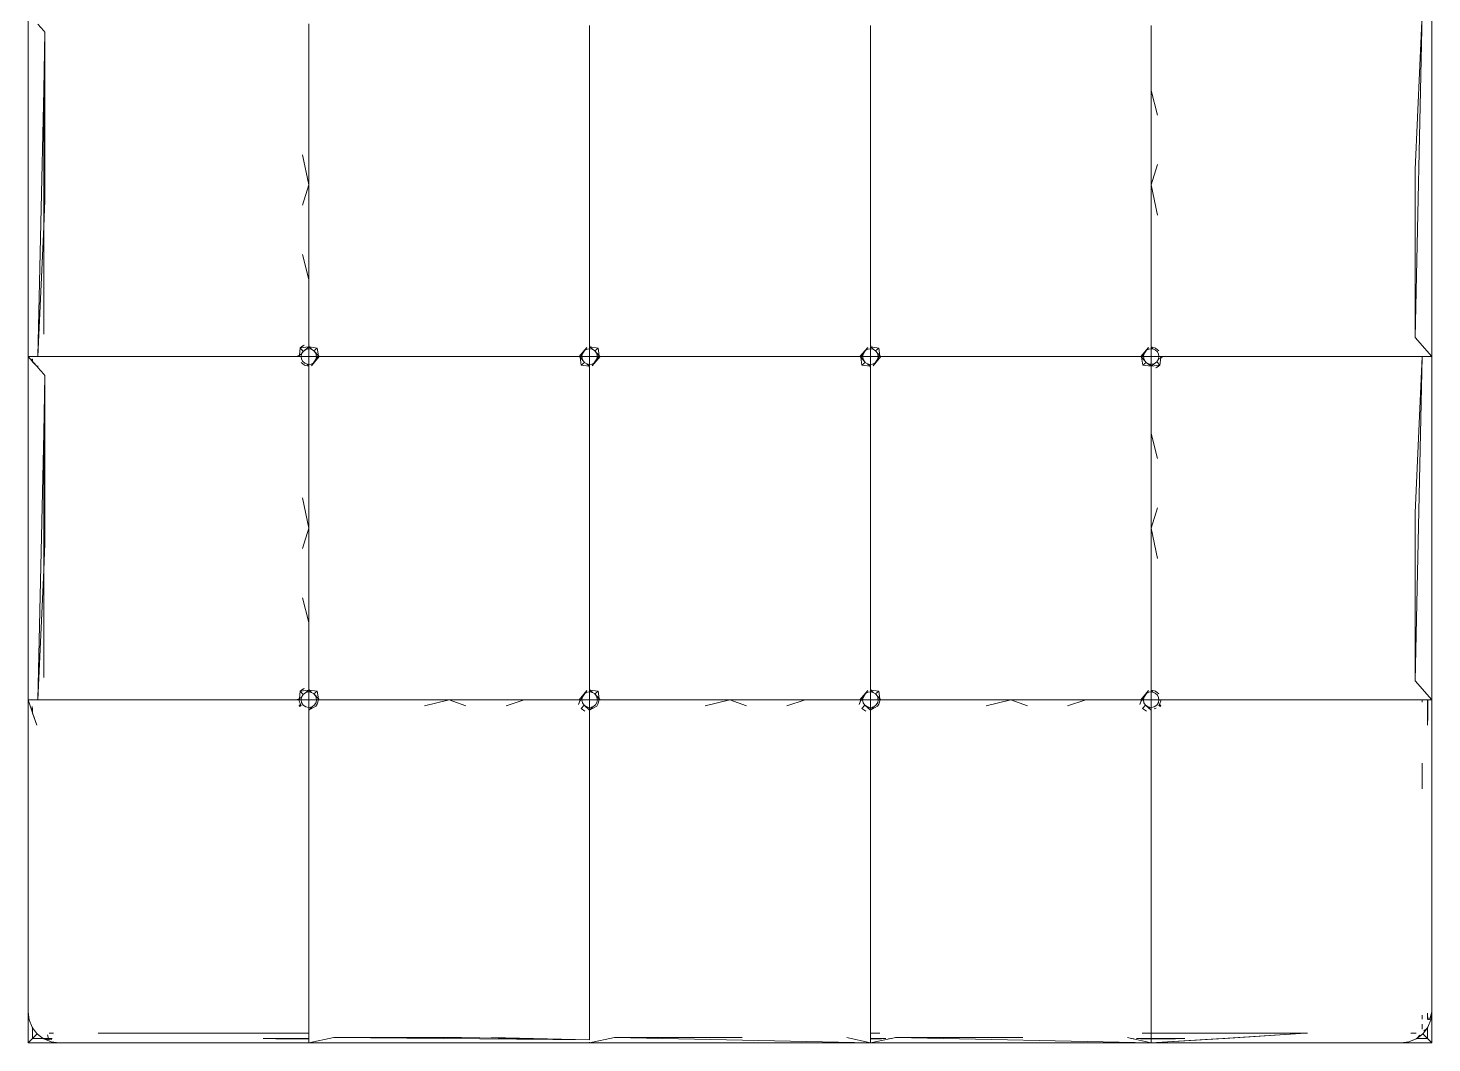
# Model space of a CAD drawing. Header units: metres. Extents: x 44.7 to 67.2, y 8.3 to 25.4.
# Drawn here: x 60.331 to 61.006, y 19.417 to 19.905 of the extents above; entities that cross this region are included whole.
import ezdxf

# ---------------------------------------------------------------- set-up
doc = ezdxf.new("R2010")
doc.units = ezdxf.units.M
doc.layers.add('0A_MOBILIARIO', color=6, linetype='Continuous', lineweight=5)

msp = doc.modelspace()

# ---------------------------------------------------------------- linework, layer by layer
at = {"layer": '0A_MOBILIARIO'}
for p, q in [((60.33118, 19.91243), (60.33118, 19.74743)), ((60.33126, 19.74743), (60.33118, 19.91243)), ((60.33581, 19.90723), (60.33868, 19.90401)), ((60.46618, 19.9074), (60.46618, 19.82993)), ((60.60118, 19.90658), (60.60118, 19.75328)), ((60.73618, 19.75328), (60.73618, 19.90658)), ((60.87118, 19.90658), (60.87118, 19.87537)), ((60.99808, 19.75654), (61.0015, 19.91243)), ((60.9981, 19.8373), (61.0015, 19.91243)), ((61.00611, 19.91243), (61.00618, 19.74744)), ((61.00618, 19.74744), (61.00618, 19.91243)), ((60.33868, 19.90413), (60.33868, 19.90401)), ((60.33868, 19.90401), (60.33929, 19.90333)), ((60.33929, 19.90333), (60.33868, 19.8757)), ((60.33929, 19.90333), (60.33926, 19.82257)), ((60.33868, 19.8757), (60.33587, 19.74743)), ((60.33868, 19.8757), (60.33868, 19.80973)), ((60.87118, 19.82993), (60.87118, 19.87537)), ((60.87118, 19.87537), (60.87422, 19.86341)), ((60.46312, 19.84449), (60.46618, 19.82993)), ((60.87427, 19.8397), (60.87118, 19.82993)), ((60.99808, 19.75654), (60.9981, 19.8373)), ((60.4631, 19.82017), (60.46618, 19.82993)), ((60.46618, 19.82993), (60.46618, 19.78449)), ((60.87425, 19.81538), (60.87118, 19.82993)), ((60.87118, 19.82993), (60.87118, 19.75246)), ((60.33926, 19.82257), (60.33868, 19.80973)), ((60.33868, 19.80973), (60.33587, 19.74743)), ((60.33868, 19.80973), (60.33868, 19.75814)), ((60.46618, 19.78449), (60.46314, 19.79645)), ((60.46618, 19.78449), (60.46618, 19.75328)), ((60.46161, 19.74804), (60.46204, 19.75159)), ((60.46204, 19.75159), (60.46394, 19.75287)), ((60.46204, 19.75159), (60.46333, 19.75251)), ((60.46204, 19.75159), (60.46613, 19.75208)), ((60.46204, 19.75159), (60.46339, 19.74993)), ((60.46333, 19.75251), (60.46394, 19.75287)), ((60.46613, 19.75208), (60.46339, 19.74993)), ((60.46473, 19.75089), (60.46339, 19.74993)), ((60.46613, 19.75208), (60.46473, 19.75089)), ((60.46618, 19.75118), (60.46473, 19.75089)), ((60.46618, 19.75328), (60.46613, 19.75208)), ((60.46618, 19.75118), (60.46613, 19.75208)), ((60.46634, 19.75208), (60.46613, 19.75208)), ((60.46618, 19.75328), (60.46634, 19.75208)), ((60.46618, 19.75174), (60.46618, 19.75328)), ((60.46618, 19.75246), (60.46618, 19.75328)), ((60.46618, 19.75174), (60.46618, 19.75246)), ((60.46618, 19.75246), (60.46634, 19.75208)), ((60.46618, 19.75174), (60.46634, 19.75208)), ((60.46634, 19.75208), (60.46618, 19.75118)), ((60.46618, 19.75118), (60.46618, 19.75174)), ((60.46751, 19.75094), (60.46618, 19.75118)), ((60.46618, 19.74743), (60.46618, 19.75118)), ((60.46634, 19.75208), (60.47025, 19.75153)), ((60.46751, 19.75094), (60.46634, 19.75208)), ((60.46866, 19.75025), (60.46751, 19.75094)), ((60.47025, 19.75153), (60.46866, 19.75025)), ((60.47025, 19.75153), (60.47077, 19.74779)), ((60.59618, 19.74743), (60.59988, 19.75184)), ((60.59775, 19.74893), (60.59988, 19.75184)), ((60.59988, 19.75184), (60.59891, 19.75042)), ((60.60014, 19.75103), (60.59891, 19.75042)), ((60.60118, 19.75118), (60.60014, 19.75103)), ((60.60118, 19.75328), (60.60134, 19.75208)), ((60.60118, 19.75328), (60.60118, 19.75174)), ((60.60118, 19.75246), (60.60134, 19.75208)), ((60.60118, 19.75174), (60.60134, 19.75208)), ((60.60118, 19.75174), (60.60118, 19.75118)), ((60.60251, 19.75094), (60.60118, 19.75118)), ((60.60118, 19.75118), (60.60118, 19.74743)), ((60.60134, 19.75208), (60.60525, 19.75153)), ((60.60251, 19.75094), (60.60134, 19.75208)), ((60.60366, 19.75025), (60.60251, 19.75094)), ((60.60525, 19.75153), (60.60366, 19.75025)), ((60.60525, 19.75153), (60.60577, 19.74779)), ((60.73118, 19.74743), (60.73488, 19.75184)), ((60.73275, 19.74893), (60.73488, 19.75184)), ((60.73488, 19.75184), (60.73391, 19.75042)), ((60.73514, 19.75103), (60.73391, 19.75042)), ((60.73618, 19.75118), (60.73514, 19.75103)), ((60.73618, 19.75328), (60.73634, 19.75208)), ((60.73618, 19.75328), (60.73618, 19.75174)), ((60.73618, 19.75246), (60.73634, 19.75208)), ((60.73618, 19.75174), (60.73634, 19.75208)), ((60.73618, 19.75118), (60.73618, 19.75174)), ((60.73618, 19.74743), (60.73618, 19.75118)), ((60.73751, 19.75094), (60.73618, 19.75118)), ((60.73634, 19.75208), (60.74025, 19.75153)), ((60.73751, 19.75094), (60.73634, 19.75208)), ((60.73866, 19.75025), (60.73751, 19.75094)), ((60.74025, 19.75153), (60.73866, 19.75025)), ((60.74025, 19.75153), (60.74077, 19.74779)), ((60.86618, 19.74743), (60.86988, 19.75184)), ((60.86775, 19.74893), (60.86988, 19.75184)), ((60.86988, 19.75184), (60.86891, 19.75042)), ((60.87014, 19.75103), (60.86891, 19.75042)), ((60.87118, 19.75118), (60.87014, 19.75103)), ((60.87118, 19.75246), (60.87118, 19.75174)), ((60.87118, 19.75246), (60.87121, 19.75209)), ((60.87118, 19.75246), (60.87121, 19.75209)), ((60.87121, 19.75209), (60.87118, 19.75174)), ((60.87118, 19.75174), (60.87118, 19.75118)), ((60.87204, 19.75109), (60.87118, 19.75174)), ((60.87118, 19.75118), (60.87118, 19.74744)), ((60.87204, 19.75109), (60.87118, 19.75118)), ((60.87121, 19.75209), (60.8733, 19.75152)), ((60.87121, 19.75209), (60.87204, 19.75109)), ((60.87311, 19.75066), (60.87204, 19.75109)), ((60.87423, 19.74962), (60.87311, 19.75066)), ((60.87482, 19.75023), (60.8733, 19.75152)), ((60.99808, 19.75654), (61.00618, 19.74744)), ((61.00611, 19.74744), (60.99808, 19.75654)), ((60.33126, 19.74743), (60.33118, 19.74743)), ((60.33118, 19.74743), (60.33118, 19.58243)), ((60.33126, 19.58243), (60.33118, 19.74743)), ((60.33319, 19.74517), (60.33118, 19.74743)), ((60.33126, 19.74743), (60.33319, 19.74524)), ((60.33126, 19.74743), (60.33587, 19.74743)), ((60.33319, 19.74524), (60.33319, 19.74639)), ((60.33319, 19.74517), (60.33319, 19.74524)), ((60.33319, 19.74524), (60.33338, 19.74503)), ((60.33338, 19.74496), (60.33319, 19.74517)), ((60.33338, 19.74503), (60.33338, 19.74614)), ((60.33338, 19.74496), (60.33338, 19.74503)), ((60.33338, 19.74503), (60.33581, 19.74227)), ((60.33581, 19.74227), (60.33338, 19.74496)), ((60.46032, 19.74743), (60.33587, 19.74743)), ((60.46032, 19.74743), (60.46161, 19.74804)), ((60.46032, 19.74743), (60.4619, 19.74743)), ((60.46118, 19.74743), (60.46161, 19.74804)), ((60.46265, 19.7487), (60.46161, 19.74804)), ((60.4619, 19.74743), (60.46161, 19.74804)), ((60.4619, 19.74743), (60.46243, 19.74743)), ((60.46265, 19.7487), (60.46243, 19.74743)), ((60.46243, 19.74743), (60.46618, 19.74743)), ((60.46243, 19.74743), (60.46261, 19.7463)), ((60.46255, 19.74464), (60.46406, 19.74334)), ((60.46261, 19.7463), (60.46314, 19.74524)), ((60.46339, 19.74993), (60.46265, 19.7487)), ((60.46314, 19.74524), (60.46426, 19.74421)), ((60.46426, 19.74421), (60.46533, 19.74378)), ((60.46533, 19.74378), (60.46618, 19.74368)), ((60.46616, 19.74278), (60.46533, 19.74378)), ((60.46533, 19.74378), (60.46618, 19.74312)), ((60.46618, 19.74743), (60.46993, 19.74743)), ((60.46618, 19.74368), (60.46618, 19.74743)), ((60.46618, 19.74368), (60.46723, 19.74383)), ((60.46723, 19.74383), (60.46845, 19.74444)), ((60.47118, 19.74743), (60.46748, 19.74302)), ((60.46962, 19.74593), (60.46748, 19.74302)), ((60.46748, 19.74302), (60.46845, 19.74444)), ((60.46845, 19.74444), (60.4697, 19.7463)), ((60.46845, 19.74444), (60.46962, 19.74593)), ((60.46955, 19.74908), (60.46866, 19.75025)), ((60.47077, 19.74779), (60.46866, 19.75025)), ((60.46993, 19.74743), (60.46955, 19.74908)), ((60.47077, 19.74779), (60.46955, 19.74908)), ((60.46962, 19.74593), (60.47046, 19.74743)), ((60.46962, 19.74593), (60.4697, 19.7463)), ((60.4697, 19.7463), (60.46993, 19.74743)), ((60.4697, 19.7463), (60.47046, 19.74743)), ((60.46993, 19.74743), (60.47046, 19.74743)), ((60.47046, 19.74743), (60.47077, 19.74779)), ((60.47046, 19.74743), (60.47118, 19.74743)), ((60.47077, 19.74779), (60.47118, 19.74743)), ((60.47118, 19.74743), (60.59618, 19.74743)), ((60.59618, 19.74743), (60.59691, 19.74743)), ((60.59659, 19.74707), (60.59618, 19.74743)), ((60.59691, 19.74743), (60.59659, 19.74707)), ((60.59659, 19.74707), (60.59781, 19.74578)), ((60.59659, 19.74707), (60.59871, 19.74461)), ((60.59712, 19.74333), (60.59659, 19.74707)), ((60.59775, 19.74893), (60.59691, 19.74743)), ((60.59767, 19.74856), (60.59691, 19.74743)), ((60.59691, 19.74743), (60.59743, 19.74743)), ((60.59712, 19.74333), (60.59871, 19.74461)), ((60.59767, 19.74856), (60.59743, 19.74743)), ((60.59743, 19.74743), (60.59781, 19.74578)), ((60.59743, 19.74743), (60.60118, 19.74743)), ((60.59891, 19.75042), (60.59767, 19.74856)), ((60.59775, 19.74893), (60.59767, 19.74856)), ((60.59891, 19.75042), (60.59775, 19.74893)), ((60.59781, 19.74578), (60.59871, 19.74461)), ((60.59871, 19.74461), (60.59986, 19.74392)), ((60.59986, 19.74392), (60.60118, 19.74368)), ((60.59986, 19.74392), (60.60103, 19.74278)), ((60.60118, 19.74743), (60.60118, 19.74368)), ((60.60493, 19.74743), (60.60118, 19.74743)), ((60.60118, 19.74368), (60.60223, 19.74383)), ((60.60223, 19.74383), (60.60345, 19.74444)), ((60.60618, 19.74743), (60.60248, 19.74302)), ((60.60462, 19.74593), (60.60248, 19.74302)), ((60.60248, 19.74302), (60.60345, 19.74444)), ((60.60345, 19.74444), (60.6047, 19.7463)), ((60.60345, 19.74444), (60.60462, 19.74593)), ((60.60455, 19.74908), (60.60366, 19.75025)), ((60.60577, 19.74779), (60.60366, 19.75025)), ((60.60493, 19.74743), (60.60455, 19.74908)), ((60.60577, 19.74779), (60.60455, 19.74908)), ((60.60462, 19.74593), (60.60546, 19.74743)), ((60.60462, 19.74593), (60.6047, 19.7463)), ((60.6047, 19.7463), (60.60493, 19.74743)), ((60.6047, 19.7463), (60.60546, 19.74743)), ((60.60546, 19.74743), (60.60493, 19.74743)), ((60.60546, 19.74743), (60.60577, 19.74779)), ((60.60618, 19.74743), (60.60546, 19.74743)), ((60.60577, 19.74779), (60.60618, 19.74743)), ((60.73118, 19.74743), (60.60618, 19.74743)), ((60.73191, 19.74743), (60.73118, 19.74743)), ((60.73159, 19.74707), (60.73118, 19.74743)), ((60.73191, 19.74743), (60.73159, 19.74707)), ((60.73159, 19.74707), (60.73281, 19.74578)), ((60.73159, 19.74707), (60.73371, 19.74461)), ((60.73212, 19.74333), (60.73159, 19.74707)), ((60.73275, 19.74893), (60.73191, 19.74743)), ((60.73267, 19.74856), (60.73191, 19.74743)), ((60.73243, 19.74743), (60.73191, 19.74743)), ((60.73212, 19.74333), (60.73371, 19.74461)), ((60.73267, 19.74856), (60.73243, 19.74743)), ((60.73243, 19.74743), (60.73281, 19.74578)), ((60.73618, 19.74743), (60.73243, 19.74743)), ((60.73391, 19.75042), (60.73267, 19.74856)), ((60.73275, 19.74893), (60.73267, 19.74856)), ((60.73391, 19.75042), (60.73275, 19.74893)), ((60.73281, 19.74578), (60.73371, 19.74461)), ((60.73371, 19.74461), (60.73486, 19.74392)), ((60.73486, 19.74392), (60.73618, 19.74368)), ((60.73486, 19.74392), (60.73603, 19.74278)), ((60.73618, 19.74743), (60.73993, 19.74743)), ((60.73618, 19.74368), (60.73618, 19.74743)), ((60.73618, 19.74368), (60.73723, 19.74383)), ((60.73723, 19.74383), (60.73845, 19.74444)), ((60.74118, 19.74743), (60.73748, 19.74302)), ((60.73962, 19.74593), (60.73748, 19.74302)), ((60.73748, 19.74302), (60.73845, 19.74444)), ((60.73845, 19.74444), (60.7397, 19.7463)), ((60.73845, 19.74444), (60.73962, 19.74593)), ((60.73955, 19.74908), (60.73866, 19.75025)), ((60.74077, 19.74779), (60.73866, 19.75025)), ((60.73993, 19.74743), (60.73955, 19.74908)), ((60.74077, 19.74779), (60.73955, 19.74908)), ((60.73962, 19.74593), (60.74046, 19.74743)), ((60.73962, 19.74593), (60.7397, 19.7463)), ((60.7397, 19.7463), (60.73993, 19.74743)), ((60.7397, 19.7463), (60.74046, 19.74743)), ((60.73993, 19.74743), (60.74046, 19.74743)), ((60.74046, 19.74743), (60.74077, 19.74779)), ((60.74046, 19.74743), (60.74118, 19.74743)), ((60.74077, 19.74779), (60.74118, 19.74743)), ((60.74118, 19.74743), (60.86618, 19.74743)), ((60.86618, 19.74743), (60.86691, 19.74743)), ((60.86659, 19.74707), (60.86618, 19.74743)), ((60.86691, 19.74743), (60.86659, 19.74707)), ((60.86659, 19.74707), (60.86781, 19.74578)), ((60.86659, 19.74707), (60.86871, 19.74461)), ((60.86712, 19.74333), (60.86659, 19.74707)), ((60.86775, 19.74893), (60.86691, 19.74743)), ((60.86767, 19.74856), (60.86691, 19.74743)), ((60.86691, 19.74743), (60.86743, 19.74743)), ((60.86712, 19.74333), (60.86871, 19.74461)), ((60.86767, 19.74856), (60.86743, 19.74743)), ((60.86743, 19.74743), (60.87118, 19.74744)), ((60.86743, 19.74743), (60.86781, 19.74578)), ((60.86891, 19.75042), (60.86767, 19.74856)), ((60.86775, 19.74893), (60.86767, 19.74856)), ((60.86891, 19.75042), (60.86775, 19.74893)), ((60.86781, 19.74578), (60.86871, 19.74461)), ((60.86871, 19.74461), (60.86986, 19.74392)), ((60.86871, 19.74461), (60.87118, 19.74278)), ((60.86986, 19.74392), (60.87118, 19.74369)), ((60.86986, 19.74392), (60.87118, 19.74312)), ((60.86986, 19.74392), (60.87118, 19.74278)), ((60.87118, 19.74744), (60.87493, 19.74744)), ((60.87118, 19.74369), (60.87118, 19.74744)), ((60.87118, 19.74278), (60.87398, 19.74494)), ((60.87118, 19.74369), (60.87264, 19.74398)), ((60.87118, 19.74278), (60.87264, 19.74398)), ((60.87264, 19.74398), (60.87398, 19.74494)), ((60.87398, 19.74494), (60.87471, 19.74617)), ((60.87533, 19.74328), (60.87398, 19.74494)), ((60.87476, 19.74857), (60.87423, 19.74962)), ((60.87471, 19.74617), (60.87493, 19.74744)), ((60.87471, 19.74617), (60.87576, 19.74682)), ((60.87493, 19.74744), (60.87476, 19.74857)), ((60.87493, 19.74744), (60.87547, 19.74744)), ((60.87576, 19.74682), (60.87533, 19.74328)), ((60.87547, 19.74744), (60.87576, 19.74682)), ((60.87547, 19.74744), (60.87705, 19.74744)), ((60.87705, 19.74744), (60.87576, 19.74682)), ((60.87619, 19.74744), (60.87576, 19.74682)), ((60.87705, 19.74744), (61.0015, 19.74744)), ((60.99808, 19.59154), (61.0015, 19.74744)), ((60.9981, 19.6723), (61.0015, 19.74744)), ((61.00611, 19.74744), (61.0015, 19.74744)), ((61.00618, 19.74744), (61.00611, 19.74744)), ((61.00611, 19.74744), (61.00618, 19.58243)), ((61.00618, 19.58243), (61.00618, 19.74744)), ((60.33581, 19.74292), (60.33581, 19.74227)), ((60.33581, 19.74227), (60.33581, 19.74223)), ((60.33581, 19.74223), (60.33868, 19.73901)), ((60.33868, 19.73913), (60.33868, 19.73901)), ((60.33868, 19.73901), (60.33929, 19.73833)), ((60.33929, 19.73833), (60.33868, 19.71072)), ((60.33929, 19.73833), (60.33926, 19.65757)), ((60.46616, 19.74278), (60.46406, 19.74334)), ((60.46616, 19.74278), (60.46618, 19.74312)), ((60.46618, 19.7424), (60.46616, 19.74278)), ((60.46618, 19.7424), (60.46616, 19.74278)), ((60.46618, 19.74312), (60.46618, 19.74368)), ((60.46618, 19.7424), (60.46618, 19.74312)), ((60.46618, 19.66493), (60.46618, 19.7424)), ((60.60103, 19.74278), (60.59712, 19.74333)), ((60.60118, 19.74312), (60.60103, 19.74278)), ((60.60118, 19.74158), (60.60103, 19.74278)), ((60.60118, 19.7424), (60.60103, 19.74278)), ((60.60118, 19.74368), (60.60118, 19.74312)), ((60.60118, 19.74158), (60.60118, 19.74312)), ((60.60118, 19.74158), (60.60118, 19.58828)), ((60.73603, 19.74278), (60.73212, 19.74333)), ((60.73618, 19.74312), (60.73603, 19.74278)), ((60.73618, 19.74158), (60.73603, 19.74278)), ((60.73618, 19.7424), (60.73603, 19.74278)), ((60.73618, 19.74312), (60.73618, 19.74368)), ((60.73618, 19.74158), (60.73618, 19.74312)), ((60.73618, 19.58828), (60.73618, 19.74158)), ((60.87118, 19.74278), (60.86712, 19.74333)), ((60.87118, 19.74369), (60.87118, 19.74312)), ((60.87533, 19.74328), (60.87118, 19.74278)), ((60.87118, 19.74278), (60.87118, 19.74312)), ((60.87118, 19.74312), (60.87118, 19.7424)), ((60.87118, 19.74312), (60.87118, 19.74278)), ((60.87118, 19.71037), (60.87118, 19.74278)), ((60.87118, 19.7424), (60.87118, 19.74278)), ((60.87118, 19.7424), (60.87118, 19.74158)), ((60.87533, 19.74328), (60.87342, 19.74199)), ((60.87404, 19.74236), (60.87342, 19.74199)), ((60.87533, 19.74328), (60.87404, 19.74236)), ((60.33868, 19.71072), (60.33586, 19.58243)), ((60.33868, 19.71072), (60.33868, 19.64474)), ((60.87118, 19.71037), (60.87422, 19.69841)), ((60.87118, 19.71037), (60.87118, 19.66494)), ((60.46312, 19.67949), (60.46618, 19.66493)), ((60.87427, 19.6747), (60.87118, 19.66494)), ((60.99808, 19.59154), (60.9981, 19.6723)), ((60.4631, 19.65517), (60.46618, 19.66493)), ((60.46618, 19.66493), (60.46618, 19.61949)), ((60.87425, 19.65038), (60.87118, 19.66494)), ((60.87118, 19.66494), (60.87118, 19.58747)), ((60.33926, 19.65757), (60.33868, 19.64474)), ((60.33868, 19.64474), (60.33586, 19.58243)), ((60.33868, 19.64474), (60.33868, 19.59314)), ((60.46618, 19.61949), (60.46314, 19.63145)), ((60.46618, 19.58828), (60.46618, 19.61949)), ((60.99808, 19.59154), (61.00618, 19.58243)), ((61.00611, 19.58243), (60.99808, 19.59154)), ((60.33118, 19.58243), (60.33118, 19.43243)), ((60.33118, 19.58243), (60.33319, 19.57656)), ((60.33126, 19.58243), (60.33118, 19.58243)), ((60.33126, 19.58243), (60.33319, 19.57668)), ((60.33126, 19.58243), (60.33586, 19.58243)), ((60.4603, 19.58243), (60.33586, 19.58243)), ((60.4603, 19.58243), (60.46161, 19.58304)), ((60.4614, 19.58243), (60.4603, 19.58243)), ((60.46118, 19.58243), (60.46161, 19.58304)), ((60.4614, 19.58243), (60.46225, 19.58021)), ((60.4619, 19.58243), (60.4614, 19.58243)), ((60.46161, 19.58304), (60.46204, 19.58659)), ((60.46265, 19.5837), (60.46161, 19.58304)), ((60.4619, 19.58243), (60.46161, 19.58304)), ((60.46243, 19.58243), (60.4619, 19.58243)), ((60.46204, 19.58659), (60.46394, 19.58787)), ((60.46204, 19.58659), (60.46333, 19.58751)), ((60.46204, 19.58659), (60.46613, 19.58708)), ((60.46204, 19.58659), (60.46339, 19.58493)), ((60.46265, 19.5837), (60.46243, 19.58243)), ((60.46618, 19.58243), (60.46243, 19.58243)), ((60.46243, 19.58243), (60.46267, 19.58111)), ((60.46339, 19.58493), (60.46265, 19.5837)), ((60.46333, 19.58751), (60.46394, 19.58787)), ((60.46613, 19.58708), (60.46339, 19.58493)), ((60.46473, 19.58589), (60.46339, 19.58493)), ((60.46613, 19.58708), (60.46473, 19.58589)), ((60.46618, 19.58618), (60.46473, 19.58589)), ((60.46618, 19.58828), (60.46613, 19.58708)), ((60.46618, 19.58618), (60.46613, 19.58708)), ((60.46634, 19.58708), (60.46613, 19.58708)), ((60.46618, 19.58828), (60.46634, 19.58708)), ((60.46618, 19.58674), (60.46618, 19.58828)), ((60.46618, 19.58746), (60.46618, 19.58828)), ((60.46618, 19.58674), (60.46618, 19.58746)), ((60.46618, 19.58746), (60.46634, 19.58708)), ((60.46618, 19.58674), (60.46634, 19.58708)), ((60.46634, 19.58708), (60.46618, 19.58618)), ((60.46618, 19.58618), (60.46618, 19.58674)), ((60.46751, 19.58594), (60.46618, 19.58618)), ((60.46618, 19.58243), (60.46618, 19.58618)), ((60.46993, 19.58243), (60.46618, 19.58243)), ((60.46618, 19.57868), (60.46618, 19.58243)), ((60.46634, 19.58708), (60.47025, 19.58653)), ((60.46751, 19.58594), (60.46634, 19.58708)), ((60.46866, 19.58525), (60.46751, 19.58594)), ((60.47025, 19.58653), (60.46866, 19.58525)), ((60.46955, 19.58408), (60.46866, 19.58525)), ((60.47077, 19.58279), (60.46866, 19.58525)), ((60.46993, 19.58243), (60.46955, 19.58408)), ((60.47077, 19.58279), (60.46955, 19.58408)), ((60.46969, 19.58109), (60.46993, 19.58243)), ((60.47046, 19.58243), (60.46993, 19.58243)), ((60.4708, 19.58243), (60.47019, 19.58023)), ((60.47025, 19.58653), (60.47077, 19.58279)), ((60.47046, 19.58243), (60.47077, 19.58279)), ((60.4708, 19.58243), (60.47046, 19.58243)), ((60.47077, 19.58279), (60.47118, 19.58243)), ((60.47118, 19.58243), (60.4708, 19.58243)), ((60.47118, 19.58243), (60.53368, 19.58243)), ((60.5218, 19.57944), (60.53368, 19.58243)), ((60.53368, 19.58243), (60.56975, 19.58243)), ((60.54165, 19.57943), (60.53368, 19.58243)), ((60.56975, 19.58243), (60.56099, 19.57947)), ((60.56975, 19.58243), (60.59618, 19.58243)), ((60.59577, 19.58018), (60.59657, 19.58243)), ((60.59659, 19.58207), (60.59577, 19.58018)), ((60.59618, 19.58243), (60.59988, 19.58684)), ((60.59657, 19.58243), (60.59618, 19.58243)), ((60.59691, 19.58243), (60.59657, 19.58243)), ((60.59657, 19.58243), (60.59659, 19.58207)), ((60.59659, 19.58207), (60.59743, 19.58243)), ((60.59775, 19.58393), (60.59691, 19.58243)), ((60.59767, 19.58356), (60.59691, 19.58243)), ((60.59743, 19.58243), (60.59691, 19.58243)), ((60.59767, 19.58356), (60.59743, 19.58243)), ((60.60118, 19.58243), (60.59743, 19.58243)), ((60.59743, 19.58243), (60.59772, 19.581)), ((60.59891, 19.58542), (60.59767, 19.58356)), ((60.59775, 19.58393), (60.59767, 19.58356)), ((60.59775, 19.58393), (60.59988, 19.58684)), ((60.59891, 19.58542), (60.59775, 19.58393)), ((60.59988, 19.58684), (60.59891, 19.58542)), ((60.60014, 19.58603), (60.59891, 19.58542)), ((60.60118, 19.58618), (60.60014, 19.58603)), ((60.60118, 19.58828), (60.60134, 19.58708)), ((60.60118, 19.58674), (60.60118, 19.58828)), ((60.60118, 19.58746), (60.60134, 19.58708)), ((60.60118, 19.58674), (60.60134, 19.58708)), ((60.60118, 19.58674), (60.60118, 19.58618)), ((60.60251, 19.58594), (60.60118, 19.58618)), ((60.60118, 19.58618), (60.60118, 19.58243)), ((60.60118, 19.58243), (60.60118, 19.57868)), ((60.60493, 19.58243), (60.60118, 19.58243)), ((60.60134, 19.58708), (60.60525, 19.58653)), ((60.60251, 19.58594), (60.60134, 19.58708)), ((60.60366, 19.58525), (60.60251, 19.58594)), ((60.60525, 19.58653), (60.60366, 19.58525)), ((60.60455, 19.58408), (60.60366, 19.58525)), ((60.60577, 19.58279), (60.60366, 19.58525)), ((60.60493, 19.58243), (60.60455, 19.58408)), ((60.60577, 19.58279), (60.60455, 19.58408)), ((60.60469, 19.58109), (60.60493, 19.58243)), ((60.60546, 19.58243), (60.60493, 19.58243)), ((60.6058, 19.58243), (60.60519, 19.58023)), ((60.60525, 19.58653), (60.60577, 19.58279)), ((60.60546, 19.58243), (60.60577, 19.58279)), ((60.6058, 19.58243), (60.60546, 19.58243)), ((60.60577, 19.58279), (60.60618, 19.58243)), ((60.60618, 19.58243), (60.6058, 19.58243)), ((60.66868, 19.58243), (60.60618, 19.58243)), ((60.6568, 19.57944), (60.66868, 19.58243)), ((60.66868, 19.58243), (60.70475, 19.58243)), ((60.67665, 19.57943), (60.66868, 19.58243)), ((60.70475, 19.58243), (60.69599, 19.57947)), ((60.73118, 19.58243), (60.70475, 19.58243)), ((60.73077, 19.58018), (60.73157, 19.58243)), ((60.73159, 19.58207), (60.73077, 19.58018)), ((60.73118, 19.58243), (60.73488, 19.58684)), ((60.73157, 19.58243), (60.73118, 19.58243)), ((60.73191, 19.58243), (60.73157, 19.58243)), ((60.73157, 19.58243), (60.73159, 19.58207)), ((60.73159, 19.58207), (60.73243, 19.58243)), ((60.73275, 19.58393), (60.73191, 19.58243)), ((60.73267, 19.58356), (60.73191, 19.58243)), ((60.73243, 19.58243), (60.73191, 19.58243)), ((60.73267, 19.58356), (60.73243, 19.58243)), ((60.73618, 19.58243), (60.73243, 19.58243)), ((60.73243, 19.58243), (60.73272, 19.581)), ((60.73391, 19.58542), (60.73267, 19.58356)), ((60.73275, 19.58393), (60.73267, 19.58356)), ((60.73275, 19.58393), (60.73488, 19.58684)), ((60.73391, 19.58542), (60.73275, 19.58393)), ((60.73488, 19.58684), (60.73391, 19.58542)), ((60.73514, 19.58603), (60.73391, 19.58542)), ((60.73618, 19.58618), (60.73514, 19.58603)), ((60.73618, 19.58828), (60.73634, 19.58708)), ((60.73618, 19.58828), (60.73618, 19.58674)), ((60.73618, 19.58746), (60.73634, 19.58708)), ((60.73618, 19.58674), (60.73634, 19.58708)), ((60.73618, 19.58618), (60.73618, 19.58674)), ((60.73751, 19.58594), (60.73618, 19.58618)), ((60.73618, 19.58243), (60.73618, 19.58618)), ((60.73993, 19.58243), (60.73618, 19.58243)), ((60.73619, 19.57868), (60.73618, 19.58243)), ((60.73634, 19.58708), (60.74025, 19.58653)), ((60.73751, 19.58594), (60.73634, 19.58708)), ((60.73866, 19.58525), (60.73751, 19.58594)), ((60.74025, 19.58653), (60.73866, 19.58525)), ((60.73955, 19.58408), (60.73866, 19.58525)), ((60.74077, 19.58279), (60.73866, 19.58525)), ((60.73993, 19.58243), (60.73955, 19.58408)), ((60.74077, 19.58279), (60.73955, 19.58408)), ((60.73969, 19.58109), (60.73993, 19.58243)), ((60.74046, 19.58243), (60.73993, 19.58243)), ((60.74081, 19.58243), (60.7402, 19.58023)), ((60.74025, 19.58653), (60.74077, 19.58279)), ((60.74046, 19.58243), (60.74077, 19.58279)), ((60.74081, 19.58243), (60.74046, 19.58243)), ((60.74077, 19.58279), (60.74118, 19.58243)), ((60.74118, 19.58243), (60.74081, 19.58243)), ((60.74118, 19.58243), (60.80368, 19.58243)), ((60.7918, 19.57944), (60.80368, 19.58243)), ((60.80368, 19.58243), (60.83975, 19.58243)), ((60.81166, 19.57943), (60.80368, 19.58243)), ((60.83975, 19.58243), (60.831, 19.57947)), ((60.83975, 19.58243), (60.86618, 19.58243)), ((60.86577, 19.58018), (60.86657, 19.58243)), ((60.86659, 19.58207), (60.86577, 19.58018)), ((60.86618, 19.58243), (60.86988, 19.58684)), ((60.86657, 19.58243), (60.86618, 19.58243)), ((60.86691, 19.58243), (60.86657, 19.58243)), ((60.86657, 19.58243), (60.86659, 19.58207)), ((60.86659, 19.58207), (60.86743, 19.58243)), ((60.86775, 19.58393), (60.86691, 19.58243)), ((60.86767, 19.58356), (60.86691, 19.58243)), ((60.86743, 19.58243), (60.86691, 19.58243)), ((60.86767, 19.58356), (60.86743, 19.58243)), ((60.87118, 19.58243), (60.86743, 19.58243)), ((60.86743, 19.58243), (60.86772, 19.581)), ((60.86891, 19.58542), (60.86767, 19.58356)), ((60.86775, 19.58393), (60.86767, 19.58356)), ((60.86775, 19.58393), (60.86988, 19.58684)), ((60.86891, 19.58542), (60.86775, 19.58393)), ((60.86988, 19.58684), (60.86891, 19.58542)), ((60.87014, 19.58603), (60.86891, 19.58542)), ((60.87118, 19.58619), (60.87014, 19.58603)), ((60.87118, 19.58675), (60.87118, 19.58747)), ((60.87118, 19.58747), (60.87121, 19.58709)), ((60.87118, 19.58747), (60.87121, 19.58709)), ((60.87121, 19.58709), (60.87118, 19.58675)), ((60.87118, 19.58619), (60.87118, 19.58675)), ((60.87204, 19.58609), (60.87118, 19.58675)), ((60.87118, 19.58243), (60.87118, 19.58619)), ((60.87204, 19.58609), (60.87118, 19.58619)), ((60.87493, 19.58243), (60.87118, 19.58243)), ((60.87118, 19.58243), (60.87118, 19.57868)), ((60.87121, 19.58709), (60.8733, 19.58652)), ((60.87121, 19.58709), (60.87204, 19.58609)), ((60.87204, 19.58609), (60.87311, 19.58566)), ((60.87423, 19.58462), (60.87311, 19.58566)), ((60.87482, 19.58523), (60.8733, 19.58652)), ((60.87476, 19.58357), (60.87423, 19.58462)), ((60.87469, 19.58111), (60.87493, 19.58243)), ((60.87493, 19.58243), (60.87476, 19.58357)), ((60.87547, 19.58244), (60.87493, 19.58243)), ((60.87597, 19.58243), (60.87512, 19.58021)), ((60.87597, 19.58243), (60.87547, 19.58244)), ((60.87619, 19.58244), (60.87597, 19.58243)), ((60.87707, 19.58243), (60.87619, 19.58244)), ((61.00155, 19.58243), (60.87707, 19.58243)), ((61.00155, 19.58125), (61.00155, 19.58243)), ((61.00155, 19.58243), (61.00399, 19.58243)), ((61.00399, 19.58243), (61.00399, 19.57013)), ((61.00399, 19.58243), (61.00417, 19.58243)), ((61.00417, 19.58243), (61.00417, 19.57248)), ((61.00417, 19.58243), (61.00611, 19.58243)), ((61.00618, 19.58243), (61.00611, 19.58243)), ((61.00611, 19.58243), (61.00618, 19.44768)), ((61.00618, 19.58243), (61.00618, 19.44768)), ((60.33319, 19.57668), (60.33319, 19.57916)), ((60.33319, 19.57656), (60.33319, 19.57668)), ((60.33319, 19.57668), (60.33338, 19.57612)), ((60.33319, 19.57656), (60.33338, 19.57601)), ((60.33338, 19.57612), (60.33338, 19.57838)), ((60.33338, 19.57612), (60.33534, 19.57028)), ((60.33338, 19.57601), (60.33338, 19.57612)), ((60.33338, 19.57601), (60.33534, 19.57028)), ((60.46158, 19.57959), (60.46225, 19.58021)), ((60.46167, 19.57936), (60.46158, 19.57959)), ((60.46167, 19.57936), (60.46225, 19.58021)), ((60.46167, 19.57912), (60.46257, 19.57959)), ((60.46257, 19.57959), (60.46167, 19.57936)), ((60.46167, 19.57912), (60.46167, 19.57936)), ((60.46225, 19.58021), (60.46257, 19.57959)), ((60.46267, 19.58111), (60.46347, 19.57984)), ((60.46347, 19.57984), (60.46471, 19.57898)), ((60.46471, 19.57898), (60.46618, 19.57868)), ((60.46961, 19.5794), (60.46618, 19.5774)), ((60.46618, 19.57868), (60.46779, 19.57904)), ((60.46618, 19.5774), (60.46779, 19.57904)), ((60.46618, 19.57868), (60.46618, 19.5774)), ((60.46618, 19.42206), (60.46618, 19.5774)), ((60.46779, 19.57904), (60.46898, 19.57993)), ((60.46898, 19.57993), (60.46969, 19.58109)), ((60.46961, 19.5794), (60.47019, 19.58023)), ((60.59705, 19.57827), (60.59853, 19.57978)), ((60.59894, 19.57698), (60.59705, 19.57827)), ((60.59772, 19.581), (60.59853, 19.57978)), ((60.59853, 19.57978), (60.59975, 19.57897)), ((60.59853, 19.57978), (60.60118, 19.5774)), ((60.59975, 19.57897), (60.60118, 19.57868)), ((60.59975, 19.57897), (60.60118, 19.5774)), ((60.60461, 19.5794), (60.60118, 19.5774)), ((60.60118, 19.57868), (60.60279, 19.57904)), ((60.60118, 19.5774), (60.60279, 19.57904)), ((60.60118, 19.57868), (60.60118, 19.5774)), ((60.60118, 19.41895), (60.60118, 19.5774)), ((60.60279, 19.57904), (60.60398, 19.57993)), ((60.60398, 19.57993), (60.60469, 19.58109)), ((60.60461, 19.5794), (60.60519, 19.58023)), ((60.73205, 19.57827), (60.73353, 19.57978)), ((60.73394, 19.57698), (60.73205, 19.57827)), ((60.73272, 19.581), (60.73353, 19.57978)), ((60.73353, 19.57978), (60.73475, 19.57897)), ((60.73353, 19.57978), (60.73619, 19.5774)), ((60.73475, 19.57897), (60.73619, 19.57868)), ((60.73475, 19.57897), (60.73619, 19.5774)), ((60.73962, 19.5794), (60.73619, 19.5774)), ((60.73619, 19.57868), (60.7378, 19.57904)), ((60.73619, 19.5774), (60.7378, 19.57904)), ((60.73619, 19.57868), (60.73619, 19.5774)), ((60.73619, 19.42206), (60.73619, 19.5774)), ((60.7378, 19.57904), (60.73898, 19.57993)), ((60.73898, 19.57993), (60.73969, 19.58109)), ((60.73962, 19.5794), (60.7402, 19.58023)), ((60.86705, 19.57827), (60.86854, 19.57978)), ((60.86894, 19.57698), (60.86705, 19.57827)), ((60.86772, 19.581), (60.86854, 19.57978)), ((60.86854, 19.57978), (60.86975, 19.57897)), ((60.86854, 19.57978), (60.87118, 19.5774)), ((60.86975, 19.57897), (60.87118, 19.57868)), ((60.86975, 19.57897), (60.87118, 19.5774)), ((60.87118, 19.57868), (60.87266, 19.57898)), ((60.87118, 19.57868), (60.87118, 19.5774)), ((60.87118, 19.42206), (60.87118, 19.5774)), ((60.87261, 19.578), (60.87359, 19.57845)), ((60.87266, 19.57898), (60.87389, 19.57984)), ((60.87389, 19.57984), (60.87469, 19.58111)), ((60.87512, 19.58021), (60.8748, 19.57959)), ((60.8757, 19.57912), (60.8748, 19.57959)), ((60.8757, 19.57936), (60.8748, 19.57959)), ((60.87578, 19.57959), (60.8748, 19.57959)), ((60.87512, 19.58021), (60.87578, 19.57959)), ((60.87578, 19.57959), (60.8757, 19.57936)), ((60.8757, 19.57936), (60.8757, 19.57912)), ((61.00155, 19.53953), (61.00155, 19.55186)), ((61.00606, 19.44768), (61.00618, 19.44768)), ((61.00618, 19.44768), (61.00618, 19.43633)), ((61.00615, 19.43633), (61.00618, 19.43633)), ((61.00618, 19.43633), (61.00618, 19.43243)), ((60.33118, 19.41743), (60.33118, 19.43243)), ((60.33118, 19.43243), (60.33125, 19.43146)), ((60.33118, 19.43243), (60.33131, 19.43149)), ((60.33125, 19.43146), (60.33131, 19.43149)), ((60.33137, 19.43104), (60.33125, 19.43146)), ((60.33131, 19.43149), (60.33137, 19.43104)), ((60.33137, 19.43104), (60.33172, 19.42846)), ((60.33172, 19.42846), (60.33321, 19.42495)), ((61.00155, 19.42886), (61.00155, 19.43075)), ((61.00399, 19.43023), (61.00411, 19.43168)), ((61.00399, 19.43163), (61.00399, 19.43023)), ((61.00399, 19.43023), (61.0046, 19.42857)), ((61.00399, 19.43023), (61.00399, 19.42863)), ((61.00565, 19.42846), (61.00417, 19.42493)), ((61.00497, 19.42853), (61.00618, 19.43243)), ((61.00565, 19.42846), (61.00618, 19.43243)), ((61.00618, 19.43243), (61.00618, 19.41743)), ((60.33319, 19.42493), (60.33321, 19.42495)), ((60.33325, 19.42485), (60.33319, 19.42493)), ((60.33328, 19.42478), (60.33325, 19.42485)), ((60.33328, 19.42478), (60.33338, 19.42464)), ((60.33338, 19.41963), (60.33338, 19.42464)), ((60.33338, 19.42464), (60.33473, 19.42275)), ((60.33562, 19.42186), (60.33338, 19.41963)), ((60.33473, 19.42275), (60.33562, 19.42186)), ((60.33562, 19.42186), (60.3365, 19.42098)), ((60.3365, 19.42098), (60.33839, 19.41963)), ((60.34107, 19.41963), (60.34047, 19.42127)), ((60.34134, 19.42206), (60.34344, 19.42206)), ((60.36491, 19.42206), (60.46618, 19.42206)), ((60.46618, 19.42206), (60.46618, 19.41963)), ((60.46618, 19.41753), (60.47819, 19.42004)), ((60.46618, 19.41743), (60.47819, 19.42004)), ((60.47819, 19.42004), (60.60118, 19.41895)), ((60.47819, 19.42004), (60.53951, 19.42004)), ((60.60118, 19.41895), (60.53951, 19.42004)), ((60.55402, 19.42004), (60.60118, 19.41895)), ((60.60118, 19.41753), (60.61319, 19.42004)), ((60.60118, 19.41743), (60.61319, 19.42004)), ((60.61319, 19.42004), (60.73619, 19.41743)), ((60.61319, 19.42004), (60.67451, 19.42004)), ((60.73619, 19.41753), (60.72488, 19.42004)), ((60.72488, 19.42004), (60.73619, 19.41743)), ((60.73619, 19.42206), (60.74069, 19.42206)), ((60.73619, 19.41963), (60.73619, 19.42206)), ((60.74628, 19.41963), (60.74819, 19.42004)), ((60.74819, 19.42004), (60.87118, 19.41743)), ((60.74819, 19.42004), (60.80951, 19.42004)), ((60.86168, 19.41963), (60.85988, 19.42004)), ((60.86694, 19.42206), (60.87118, 19.42206)), ((60.87118, 19.42206), (60.94543, 19.42206)), ((60.87118, 19.42206), (60.87118, 19.41963)), ((60.9057, 19.41963), (60.94543, 19.42206)), ((60.90655, 19.41963), (60.94543, 19.42206)), ((60.94543, 19.42206), (60.94632, 19.4221)), ((60.99603, 19.42206), (60.9986, 19.42206)), ((60.99887, 19.41963), (61.00043, 19.42119)), ((61.00071, 19.42105), (60.99897, 19.41963)), ((60.99897, 19.41963), (61.00087, 19.42098)), ((61.00087, 19.42098), (61.00175, 19.42186)), ((61.00155, 19.4241), (61.00155, 19.42649)), ((61.00175, 19.42186), (61.00264, 19.42275)), ((61.00399, 19.41963), (61.00175, 19.42186)), ((61.00235, 19.42311), (61.00399, 19.42474)), ((61.00399, 19.42464), (61.00254, 19.42287)), ((61.00264, 19.42275), (61.00399, 19.42464)), ((61.00399, 19.42485), (61.00399, 19.42474)), ((61.00399, 19.42474), (61.00405, 19.42481)), ((61.00399, 19.42464), (61.00409, 19.42478)), ((61.00399, 19.42474), (61.00399, 19.42464)), ((61.00399, 19.42464), (61.00399, 19.41963)), ((61.00409, 19.42478), (61.00413, 19.42489)), ((61.00413, 19.42489), (61.00417, 19.42493)), ((60.33118, 19.41743), (60.33338, 19.41963)), ((60.33118, 19.41743), (60.34618, 19.41743)), ((60.33839, 19.41963), (60.33338, 19.41963)), ((60.33839, 19.41963), (60.33854, 19.41953)), ((60.33868, 19.41944), (60.33854, 19.41953)), ((60.34107, 19.41963), (60.33865, 19.41963)), ((60.33879, 19.41942), (60.33868, 19.41944)), ((60.34222, 19.41796), (60.33879, 19.41942)), ((60.34133, 19.41891), (60.33879, 19.41942)), ((60.34133, 19.41891), (60.34107, 19.41963)), ((60.34272, 19.41963), (60.34107, 19.41963)), ((60.34254, 19.41905), (60.34133, 19.41891)), ((60.34222, 19.41796), (60.34618, 19.41743)), ((60.36252, 19.41743), (60.34618, 19.41743)), ((60.46618, 19.41753), (60.36252, 19.41743)), ((60.36252, 19.41743), (60.36252, 19.41748)), ((60.36252, 19.41743), (60.46618, 19.41743)), ((60.46618, 19.41963), (60.44418, 19.41963)), ((60.46618, 19.41944), (60.45028, 19.41944)), ((60.46618, 19.41963), (60.46618, 19.41944)), ((60.46618, 19.41753), (60.46618, 19.41944)), ((60.60118, 19.41753), (60.46618, 19.41743)), ((60.46618, 19.41743), (60.46618, 19.41753)), ((60.46618, 19.41743), (60.60118, 19.41743)), ((60.60118, 19.41782), (60.60118, 19.41753)), ((60.60118, 19.41753), (60.60118, 19.41743)), ((60.60118, 19.41743), (60.73619, 19.41743)), ((60.74362, 19.41963), (60.73619, 19.41963)), ((60.73619, 19.41944), (60.73619, 19.41963)), ((60.74156, 19.41944), (60.73619, 19.41944)), ((60.73619, 19.41753), (60.74532, 19.41944)), ((60.73619, 19.41743), (60.74532, 19.41944)), ((60.73619, 19.41753), (60.73619, 19.41944)), ((60.73619, 19.41743), (60.73619, 19.41753)), ((60.73619, 19.41743), (60.87118, 19.41743)), ((60.74532, 19.41944), (60.74494, 19.41944)), ((60.74542, 19.41944), (60.74532, 19.41944)), ((60.74542, 19.41944), (60.74621, 19.41963)), ((60.74621, 19.41963), (60.74595, 19.41963)), ((60.74628, 19.41963), (60.74621, 19.41963)), ((60.86175, 19.41963), (60.86168, 19.41963)), ((60.86199, 19.41963), (60.86175, 19.41963)), ((60.86249, 19.41944), (60.86175, 19.41963)), ((60.86259, 19.41944), (60.86249, 19.41944)), ((60.86294, 19.41944), (60.86259, 19.41944)), ((60.87118, 19.41753), (60.86259, 19.41944)), ((60.86259, 19.41944), (60.87118, 19.41743)), ((60.87118, 19.41963), (60.86419, 19.41963)), ((60.87118, 19.41944), (60.86612, 19.41944)), ((60.87118, 19.41963), (60.87118, 19.41944)), ((60.88731, 19.41963), (60.87118, 19.41963)), ((60.88285, 19.41944), (60.87118, 19.41944)), ((60.87118, 19.41753), (60.90262, 19.41944)), ((60.87118, 19.41743), (60.90354, 19.41944)), ((60.87118, 19.41753), (60.87118, 19.41944)), ((60.87118, 19.41753), (60.87118, 19.41743)), ((60.99118, 19.41743), (60.87118, 19.41743)), ((60.90262, 19.41944), (60.9057, 19.41963)), ((60.90354, 19.41944), (60.90262, 19.41944)), ((60.90354, 19.41944), (60.90655, 19.41963)), ((60.90655, 19.41963), (60.9057, 19.41963)), ((60.99118, 19.41743), (60.99515, 19.41796)), ((61.00618, 19.41743), (60.99118, 19.41743)), ((60.99515, 19.41796), (60.99868, 19.41944)), ((60.99868, 19.41944), (60.99872, 19.41948)), ((60.99887, 19.41963), (60.99872, 19.41963)), ((60.99883, 19.41953), (60.99872, 19.41948)), ((60.9988, 19.41956), (60.99887, 19.41963)), ((60.99883, 19.41953), (60.99897, 19.41963)), ((60.99897, 19.41963), (60.99887, 19.41963)), ((61.00399, 19.41963), (60.99897, 19.41963)), ((61.00399, 19.41963), (61.00618, 19.41743))]:
    msp.add_line(p, q, dxfattribs=at)

doc.saveas('drawing.dxf')
